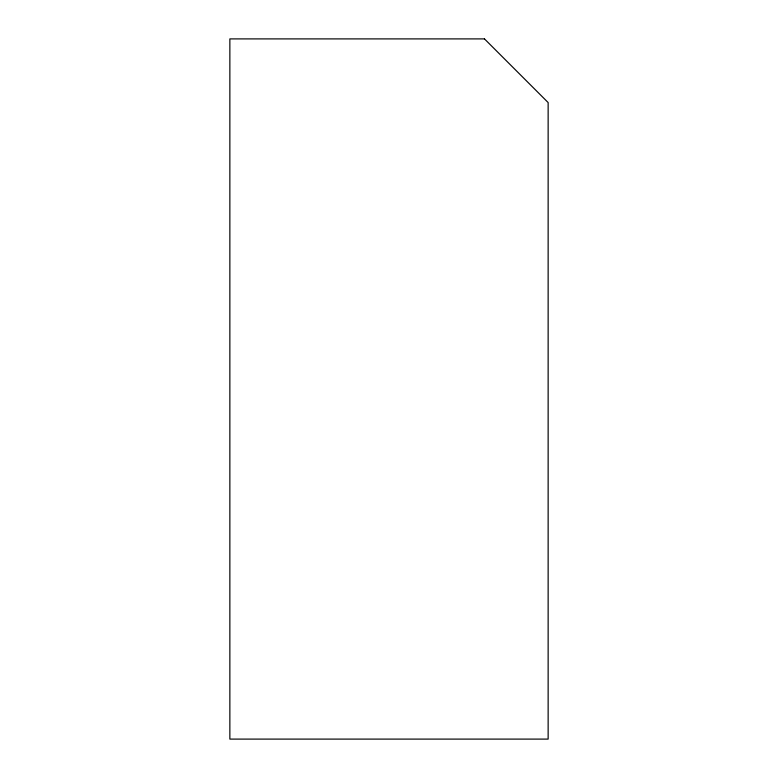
<?xml version="1.0" encoding="UTF-8"?>
<svg xmlns="http://www.w3.org/2000/svg" width="778" height="778" viewBox="0 0 778 778"><rect width="100%" height="100%" fill="white"/><g stroke="black" fill="none" stroke-linecap="round" stroke-linejoin="round"><path stroke-width="1.17" d="M484.48 38.9L229.86 38.9L229.86 739.1L548.14 739.1L548.14 102.55L484.48 38.9"/></g></svg>
